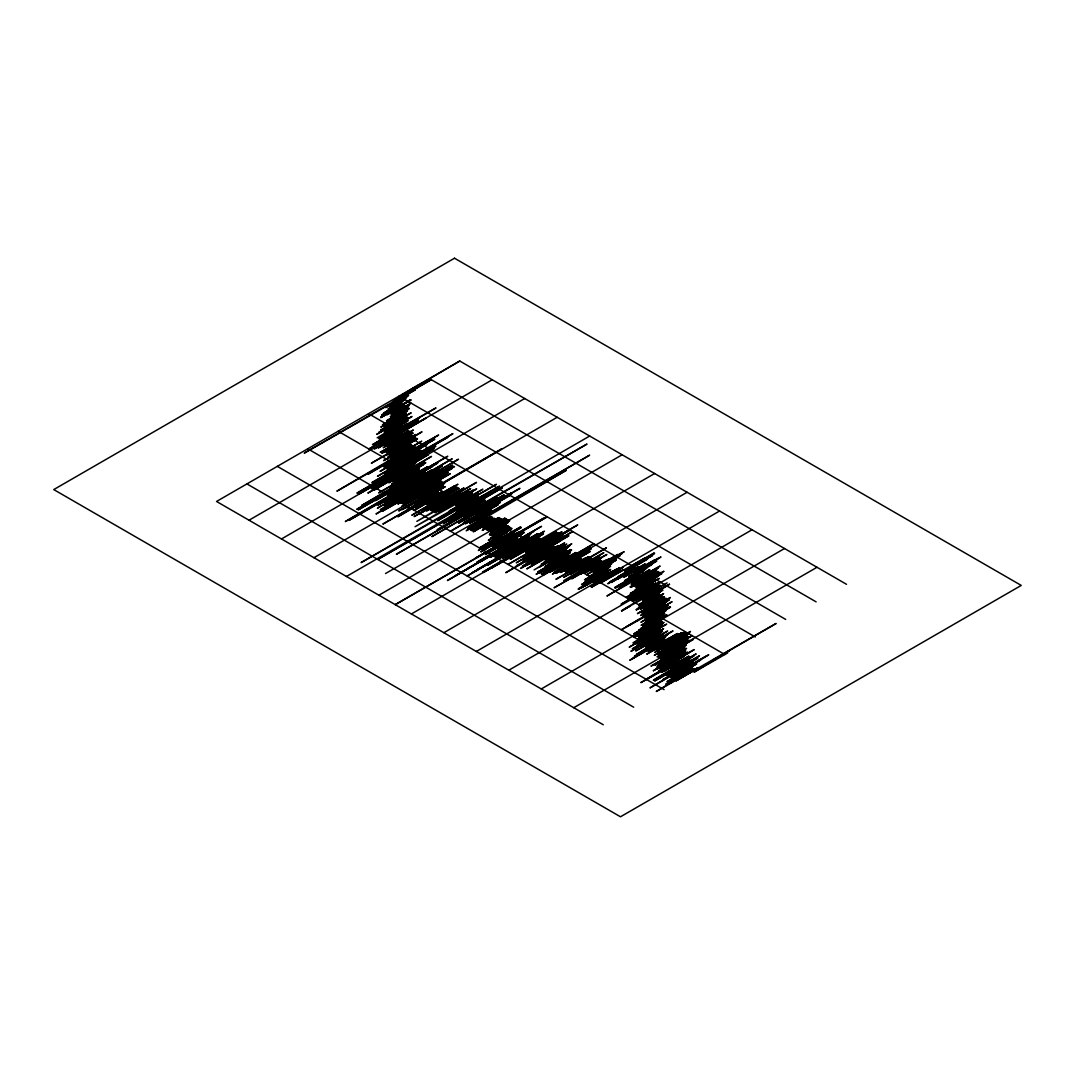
<?xml version="1.0" encoding="UTF-8"?>
<svg xmlns="http://www.w3.org/2000/svg" width="1075" height="1075" viewBox="0 0 1075 1075"><rect width="100%" height="100%" fill="white"/><g stroke="black" fill="none" stroke-linecap="round" stroke-linejoin="round"><path stroke-width="1.5" d="M391.663 427.044L397.051 423.765L385.629 429.933L401.929 420.204L385.199 429.691L407.17 416.845L376.693 434.354L398.597 421.467L379.166 432.593L384.622 429.355L381.786 430.914M400.921 445.144L398.22 446.783L406.659 442.08M394.982 470.447L397.669 468.808M411.295 483.051L413.982 481.412M406.646 493.143L403.958 494.769L420.607 485.242L406.861 493.264M423.913 496.717L426.6 495.091M431.492 507.481L428.791 509.12L448.221 497.994L445.52 499.62M438.815 505.331L436.127 506.97L460.718 492.431L430.027 509.819L476.507 482.406L426.466 510.961L456.297 493.076L419.855 513.528L464.01 487.956L414.117 516.591L444.445 499.002L419.492 513.326L449.686 495.642L424.155 509.631L459.159 488.346L411.806 515.261L458.004 487.687L427.245 505.022L452.051 490.617L435.106 499.996L446.085 493.559M441.865 503.893L450.022 499.028M474.962 510.235L477.649 508.596M471.602 521.066L479.678 516.161M478.859 528.443L473.47 531.722L498.706 517.559L482.258 527.22L496.153 519.279L482.406 527.301L483.199 527.758L499.862 518.231L483.347 527.838L500.077 518.352L483.844 528.134L500.722 518.728L486.975 526.75L501.084 518.929L484.57 528.551L501.299 519.064L482.232 530.392L505.075 518.043L486.585 529.72L506.433 518.835L487.163 530.042L503.893 520.555L490.146 528.577L491.073 529.115L507.736 519.588L488.964 531.09L508.448 520.004L491.947 529.612L506.406 522.007L492.74 530.069L509.456 520.582L493.022 530.244L509.684 520.703L490.402 531.923L507.413 522.598L490.979 532.246L505.237 524.519M494.285 534.168L507.964 526.105M495.481 538.051L511.996 528.43L495.266 537.917L494.473 537.46L510.921 527.812L494.191 537.298L507.87 529.236L488.373 540.322L510.276 527.435L490.496 538.347L506.93 528.698L492.538 536.344L509.053 526.723L495.158 534.665L494.433 534.248L508.179 526.226L491.235 535.592L507.749 525.971L493.855 533.912L493.143 533.496L504.121 527.072L490.012 534.88L506.527 525.272L489.864 534.799L506.097 525.017L489.367 534.517L505.882 524.896L491.477 532.542L507.776 522.799L493.882 530.741M504.941 549.889L502.24 551.515L510.612 546.772M543.668 556.286L540.98 557.925L557.629 548.398M584.612 567.157L587.299 565.517L584.464 567.076M589.517 576.375L616.378 559.968L596.88 571.053L616.082 559.793L593.252 572.142L615.075 559.215L595.51 570.261L620.033 555.694L586.641 574.722L619.737 555.52L594.65 569.763L621.928 553.598L591.384 571.067L624.185 551.703L593.131 568.89L617.87 554.445L587.098 571.793L609.001 558.893L584.048 573.217L605.736 560.196L580.352 574.278L602.39 561.459L571.631 578.807L601.812 561.137L554.028 587.81L595.429 563.824L573.163 576.509L600.656 560.465L563.717 580.634L601.624 557.831L579.371 570.516M589.812 576.549L611.782 563.69L589.597 576.415M587.447 581.562L584.76 583.201L607.308 570.691L582.932 585.337L610.721 569.468L578.189 588.992L608.746 571.51L578.484 589.154L603.505 574.87L581.535 587.729L603.72 575.004L584.437 586.211L613.167 570.879L593.884 582.086L616.15 569.401L594.099 582.22L619.2 567.976L594.394 582.381L619.415 568.097L594.609 582.502L617.507 570.193L598.305 581.454L623.325 567.17L590.592 586.574L615.827 572.411L596.625 583.671L618.878 570.986L591.599 587.152L622.721 570.019L600.683 582.825M643.817 582.193L641.13 583.832L660.547 572.706L641.278 583.913L658.075 574.467M638.94 585.754L636.252 587.393L658.867 574.923L639.585 586.13M648.238 648.574L650.926 646.935M654.809 649.179L652.122 650.818L685.366 631.71L646.733 654.097L677.72 636.87L658.585 648.171L675.1 638.55M658.773 667.427L675.221 657.766L655.804 668.905L685.702 651.06L669.04 660.587M674.347 666.836L671.647 668.475L693.98 655.831L653.318 680.233L675.638 667.588M674.106 669.886L671.405 671.526L688.067 661.998M677.505 678.244L674.804 679.87L691.467 670.343M408.043 391.811L402.588 395.036L416.616 387.188L402.87 395.21M393.732 405.893L399.188 402.655L388.062 408.997L404.576 399.376L390.534 407.237L401.526 400.814L393.154 405.557M392.026 468.74L402.937 462.277M411.134 476.574L416.589 473.349L413.754 474.895M403.972 485.201L409.427 481.976M418.336 480.74L423.792 477.502M420.298 488.252L428.441 483.374L411.497 492.753L433.534 479.934L394.552 502.119L452.172 468.351L380.227 509.805L440.965 474.653M436.074 487.781L441.529 484.556L427.635 492.498L501.555 448.987L401.822 506.312L434.918 487.123L406.484 502.616L442.067 481.667L403.3 503.973L441.341 481.251L410.502 498.558L440.844 480.968L402.077 503.261L432.405 485.672M440.911 496.959L446.367 493.734M476.118 510.907L481.573 507.669L470.433 514.011L489.716 502.791L464.696 517.075L497.362 497.631L463.177 516.202L482.608 505.075M475.257 516.793L486.182 510.329L463.486 522.759L509.98 495.347L487.647 507.978L504.162 498.37M473.161 525.164L478.617 521.926L470.259 526.669L566.202 470.353L385.535 573.513M548.599 555.936L565.329 546.449L526.763 568.877L571.793 543.802L552.362 554.928M555.143 559.726L549.688 562.951L566.565 553.544L550.198 563.246M410.233 389.876L418.457 385.052M405.141 393.316L416.267 386.973L402.225 394.834L459.764 361.025L846.522 584.316M393.45 405.718L401.66 400.894M398.516 405.463L390.292 410.287L401.418 403.945L387.672 411.967L401.781 404.16L388.035 412.168L396.473 407.465M397.454 411.228L411.053 403.125L397.159 411.067L405.382 406.229L390.991 413.875L404.59 405.772L390.628 413.673L404.308 405.611L390.198 413.418L403.864 405.356L387 414.762L403.219 404.979L380.819 417.584L411.08 399.954L380.604 417.463L410.583 399.658L388.398 412.383M393.356 415.246L401.58 410.422M389.567 419.438L397.777 414.614M404.993 466.657L396.782 471.482L399.618 469.923M405.705 476.642L397.481 481.466L408.607 475.123M436.154 487.835L425.31 494.339L444.727 483.213L428.213 492.82L442.107 484.892L431.129 491.315L439.487 486.558M552.523 545.442L560.747 540.617L535.793 554.928M641.452 596.786L649.676 591.949M645.215 605.332L653.425 600.508M650.684 608.504L658.908 603.666M644.153 643.025L652.377 638.201M668.26 650.563L676.484 645.739M672.896 650.053L681.12 645.215L658.935 657.94L675.449 648.332L664.323 654.675M670.048 661.165L661.837 666.003L684.157 653.358L656.597 669.362L681.537 655.038L659.781 668.018L687.651 652.176L665.68 665.035L694.248 649.609L661.515 669.013L678.177 659.472M669.927 667.481L661.703 672.305L686.656 657.994L664.753 670.881L690.419 656.973M389.526 406.659L400.518 400.236M395.345 403.622L406.337 397.199L389.392 406.565L408.661 395.358L385.616 407.586L404.67 396.245L385.186 407.331L415.447 389.701L304.225 453.153L431.236 379.663L392.388 401.929L416.979 387.39L394.727 400.075L413.996 388.868M390.252 407.076L403.998 399.053M392.214 414.587L405.96 406.565M387.658 421.534L404.025 411.833L386.651 420.957L403.165 411.335L386.516 420.876L408.258 407.895L391.461 417.342L407.398 407.398L390.306 416.683L409.293 405.302L395.264 413.149M398.785 415.192L387.806 421.615L401.701 413.673L382.418 424.894L385.253 423.335M387.134 424.423L400.881 416.401M391.394 449.229L415.703 434.528L381.813 453.26L403.851 440.454L395.493 445.198M396.541 449.001L407.519 442.578L371.372 463.204L398.946 447.2L393.343 450.344M407.882 442.779L396.903 449.216L410.865 441.314L391.582 452.521L416.831 438.372L389.835 454.698L417.543 438.788L388.008 456.835L410.905 444.526L388.868 457.345L411.12 444.66L383.56 460.651L411.779 445.037L389.943 457.963L412.787 445.614L390.816 458.461L407.68 449.054L396.702 455.477L421.722 441.193L336.892 491.167L414.654 446.689L368.161 474.115L415.367 447.106L382.351 466.348L438.64 435.012L394.485 460.584L427.796 441.516L384.071 467.343L431.72 440.589L384.863 467.8L434.838 439.191L380.066 471.401L427.124 444.311L386.597 468.794L414.453 452.965M411.416 460.785L378.749 480.229L434.246 448.436L356.927 493.156L431.707 450.156L376.64 482.191L421.145 456.821L388.344 476.185L416.267 460.396L394.297 473.242L410.959 463.715L358.58 494.11L428.401 454.631L387.954 479.154M405.665 473.417L419.626 465.529L391.77 481.358L424.719 462.075L388.72 482.782L424.504 461.954L391.26 481.062L420.957 463.097L373.885 490.187L431.505 456.418L367.852 493.089L414.708 465.865L403.568 472.207M409.642 482.097L420.621 475.674M404.536 485.537L418.296 477.515M409.468 485.188L423.214 477.166L406.552 486.706M422.73 499.23L433.722 492.807M418.067 502.925L429.046 496.502M448.463 494.943L434.717 502.952L437.552 501.407M449.028 520.797L460.019 514.374M472.704 528.08L492.552 517.209L470.514 530.015L490.805 519.386L471.522 530.593L488.319 521.147L477.34 527.57M476.547 527.113L487.539 520.69L476.4 527.032M482.702 527.476L496.448 519.453L482.554 527.382M483.132 527.718L496.878 519.695L482.769 527.516M500.869 518.808L487.19 526.871M490.361 528.698L501.34 522.275L490.213 528.618M490.576 528.819L504.323 520.811L490.428 528.739M491.006 529.075L504.753 521.053L490.643 528.873M493.358 533.617L504.336 527.193L493.21 533.536M493.788 533.872L507.534 525.85L493.64 533.791M495.078 534.624L508.824 526.602L494.943 534.544M494.688 537.594L508.448 529.572L494.554 537.5M495.199 537.876L508.945 529.854L495.051 537.796M495.185 547.444L506.097 540.98L395.251 604.647L547.202 516.833L475.257 558.288L543.856 518.096L496.516 545.025L518.553 532.206L496.22 544.85L515.503 533.643L493.102 546.248L515.14 533.428L492.31 545.791L511.445 534.49L480.821 551.918L521.348 527.435L482.352 549.621L520.555 526.978L478.375 550.508L500.265 537.607L482.957 546.772L502.092 535.471L482.527 546.53L507.333 532.125L479.477 547.954L509.59 530.23L492.941 539.771M500.735 550.655L511.713 544.219M505.129 553.182L518.876 545.159L507.749 551.502M631.804 565.678L645.551 557.656L600.75 582.865M638.174 582.126L651.92 574.104M638.899 582.543L652.646 574.52M656.247 576.603L642.501 584.625L661.918 573.486L642.648 584.706M636.145 590.538L652.807 580.997L630.259 593.521L652.297 580.702L635.648 590.242L654.487 578.78L635.07 589.906L656.973 577.02L637.542 588.146L654.352 578.699M648.265 587.944L629.13 599.245L651.45 586.601L621.122 604.19L660.037 581.978L635.728 596.679L658.276 584.155L630.998 600.32L656.086 586.09L636.817 597.297L653.466 587.77M639.437 595.617L653.183 587.595M663.53 587.192L649.784 595.214L666.446 585.673M666.876 585.929L645.121 598.909L656.247 592.567M648.601 597.727L662.361 589.705L642.931 600.831L659.445 591.21M644.086 601.503L657.833 593.481L649.327 598.143M644.785 605.091L658.532 597.068L636.346 609.794L663.624 593.628L638.241 607.697L657.376 596.397L643.199 604.177L656.946 596.155L645.82 602.497M643.173 607.348L656.919 599.326M646.774 609.431L663.423 599.89L641.09 612.535M655.441 611.245L666.419 604.822M648.01 616.526L664.377 606.824L644.812 617.87L672.09 601.704L621.256 629.816L664.982 603.989L642.648 616.633L666.742 601.812L650.079 611.339M662.039 608.678L648.292 616.701L667.857 605.642M648.87 617.023L662.617 609.001M649.73 617.52L663.49 609.512M647.661 622.707L658.653 616.284L644.758 624.226L661.273 614.604L644.462 624.064M658.935 616.459L647.956 622.882L664.753 613.435L643.146 626.483L659.795 616.956M644.301 627.155L658.048 619.133M641.211 631.751L652.202 625.327M644.409 630.407L660.776 620.705L632.49 636.293L662.832 618.703L640.646 631.428L662.536 618.528L639.773 630.931M654.796 626.832L643.804 633.256L657.994 625.489L638.778 636.736L641.627 635.177M634.882 644.059L648.628 636.037M640.982 641.197L654.742 633.175L638.08 642.716L660.117 629.91L629.211 647.163L656.489 630.998L634.304 643.723L656.207 630.837L639.544 640.364M655.024 633.35L644.046 639.773L663.611 628.727L641.56 641.533L661.421 630.649L642.138 641.869L656.032 633.928M656.167 643.576L645.188 649.999L659.069 642.071L634.263 656.476L665.183 639.208L632.369 658.572M672.507 637.058L658.827 645.121M672.48 640.23L661.488 646.653L687.301 632.839L662.509 647.244L679.158 637.703M664.552 645.228L678.298 637.206M680.26 644.718L669.268 651.141L685.931 641.614L666.648 652.821L680.69 644.973M665.842 661.931L676.833 655.508M668.905 660.507L682.652 652.485M677.599 659.15L688.578 652.713M680.058 666.957L691.05 660.52M684.197 666.151L673.205 672.574L676.041 671.015M676.739 674.603L690.486 666.581M674.307 679.588L685.286 673.165M704.824 665.291L718.57 657.268M388.666 406.162L405.181 396.541L388.451 406.028M406.619 397.374L390.104 406.982L404.146 399.134M401.916 413.808L385.401 423.416L407.586 410.69L396.608 417.127L399.443 415.568M391.515 436.517L408.03 426.909L399.658 431.653M392.268 465.69L408.782 456.069M404.334 459.885L420.849 450.264L393.06 466.147L412.115 454.806L395.318 464.252M408.943 462.546L433.749 448.141L386.463 475.11L435.859 446.165L385.898 474.774M410.354 466.55L385.764 481.076L413.472 465.166L388.814 479.652L402.708 471.71M400.854 477.031L420.123 465.811M401.069 493.116L458.474 459.227L422.247 479.799M397.777 497.591L452.844 465.556L391.824 500.533L446.877 468.498M385.616 506.527L454.497 466.51L395.224 499.311M407.452 499.982L440.266 480.632L397.871 504.027L450.317 473.658L411.47 495.924L408.634 497.483L433.44 483.078L400.048 502.092L444.069 476.44L382.539 511.136L448.302 472.503L406.767 496.395M434.958 499.902L456.996 487.096L426.09 504.363L453.22 488.117L414.305 510.329L455.128 486.021M453.139 497.644L431.169 510.491L470.662 488.601L432.042 510.988L468.619 490.617L416.818 521.348L473.255 490.106L434.918 512.654L476.668 488.883L441.019 509.792L472.073 492.605L438.976 511.808L472.503 492.861L415.031 526.71L482.809 489.232L455.746 505.532L475.607 494.648L459.092 504.269L461.928 502.71M464.239 520.004L489.044 505.599M497.698 501.017L475.647 513.823L519.951 488.332L478.63 512.358L512.09 493.371L481.976 511.095L503.947 498.249M484.435 518.903L467.921 528.51L484.583 518.983L468.068 528.604L488.211 517.881L466.241 530.741L491.262 516.457L472.489 527.959M472.987 528.255L489.501 518.634L475.607 526.575M511.848 537.917L495.333 547.524L523.471 531.87L485.349 554.539L524.345 532.367L496.771 548.357L522.074 534.248L500.117 547.094L517.344 537.903L500.977 547.592L517.626 538.064L498.504 549.365L512.385 541.424L476.749 562.332L515.731 540.161L482.702 559.39L513.259 541.921L466.483 569.172M529.33 541.625L501.904 557.71L543.507 533.858L502.549 558.086L527.503 543.762L518.983 548.425M527.503 543.762L505.532 556.608L533.455 540.819L505.882 556.823L528.577 544.38L512.211 554.082L539.919 538.172L482.662 572.142L538.454 540.51L483.32 572.505L533.146 543.829L491.826 567.842L536.694 542.687L512.103 557.213L556.407 531.722L526.212 549.406L534.799 544.783M534.947 544.864L510.208 559.309L558.059 532.676L525.541 552.201L547.793 539.516L528.591 550.776L561.983 531.749L526.266 552.617L557.173 535.363L532.582 549.889L541.168 545.267L508.058 564.456L577.745 524.896L522.611 556.89L570.032 530.015L531.48 552.442L562.023 534.974L540.053 547.82L560.129 537.057L516.255 562.803L564.039 536.129L523.297 560.492L567.815 535.122L535.431 554.727L560.384 540.403L516.228 565.974L568.89 535.74L505.747 572.693L536.371 555.264L525.379 561.688L548.438 549.459L534.759 557.522L554.176 546.396L527.046 562.642L552.429 548.572L522.302 566.297L558.315 545.589L528.551 563.515L564.697 542.902L520.555 568.473L551.099 551.005L526.441 565.49L562.951 545.079L541.128 558.006L566.794 544.098L531.144 565.02L562.131 547.793L545.616 557.414L554.189 552.792M521.926 559.699L543.963 546.893M553.41 542.768L572.693 531.547L553.276 542.687M539.811 566.834L556.326 557.213L539.677 566.74M569.118 551.824L549.688 562.951L571.658 550.104L549.043 562.588L570.718 549.567L534.073 569.898L566.31 550.212L541.142 564.402L565.867 549.957L543.614 562.642L567.627 547.78L545.159 560.344L550.615 557.105L547.699 558.624L569.75 545.804L547.565 558.53L566.767 547.282L550.104 556.81L566.552 547.162L552.657 555.09M551.663 560.908L570.946 549.688L551.515 560.814M621.202 553.182L601.933 564.388L607.536 561.244M606.461 567.009L584.504 579.855L610.318 566.041L593.938 575.743L610.6 566.202L586.077 580.782L608.705 568.299L584.034 582.784L606.219 570.059L581.562 584.545L600.979 573.418M631.885 565.719L654.138 553.047L629.547 567.573L654.648 553.329L624.669 571.134L652.673 555.385L625.247 571.47L647.714 558.906L617.964 576.832L634.761 567.385L610.022 581.83L632.57 569.32L607.765 583.725L635.621 567.882L611.178 582.502L638.899 566.579L616.929 579.438L645.282 563.891L623.245 576.697L643.24 565.907L623.97 577.114L654.877 559.847L635.957 571.268L657.927 558.422L635.742 571.148M634.559 573.66L651.074 564.039L634.411 573.566M617.95 586.413L637.22 575.192L617.803 586.318M636.427 584.303L652.942 574.695M638.013 585.217L660.198 572.491L635.097 586.735L656.919 573.795L633.941 586.063L658.612 571.577L630.756 587.42L654.984 572.679L630.031 587.004L652.068 574.184L638.039 582.045L654.541 572.424L632.073 584.988L656.597 570.422L639.934 579.949M659.298 575.165L637.542 588.146M636.803 590.901L656.072 579.694L633.82 592.379L650.335 582.758L636.44 590.699L647.419 584.276L639.061 589.019M653.452 581.373L626.026 597.458L659.338 578.39L631.912 594.475L651.343 583.349L640.351 589.772L645.954 586.614M634.223 595.805L656.113 582.905L628.405 598.829L644.919 589.207L633.363 595.308M632.033 597.727L648.548 588.119M637.247 597.552L653.761 587.931M655.212 595.16L638.698 604.768L658.263 593.722L641.896 603.424L658.841 594.058L642.622 603.841L659.271 594.314L642.769 603.922L659.418 594.394L645.672 602.417L656.798 596.074M641.157 606.192L657.658 596.571M656.771 599.245L640.257 608.867L662.59 596.222L640.552 609.028L660.117 597.982L643.602 607.603L657.927 599.917M645.188 608.517L664.457 597.297M640.955 612.454L660.372 601.328L640.808 612.374L659.647 600.912L637.462 613.637L664.605 597.391L645.04 608.437L664.323 597.216L647.661 606.757M652.418 609.498L668.919 599.877M660.695 614.282L641.13 625.327L665.788 610.842L648.991 620.288M644.328 623.97L660.977 614.443L644.18 623.89M647.486 625.811L664.001 616.19M655.535 624.064L633.928 637.126L656.691 624.736M640.754 634.68L659.889 623.393L640.472 634.519L659.741 623.298L643.092 632.839M655.656 627.33L639.141 636.951L661.327 624.226L642.057 635.433L659.136 626.147L642.702 635.809L656.664 627.907L645.685 634.331L662.334 624.803L640.297 637.609L662.482 624.884L637.677 639.289L662.764 625.045L633.014 642.984L666.688 624.118L633.592 643.307L656.059 630.756L639.41 640.283M645.739 643.938L667.642 631.052L630.918 651.343L660.52 633.336L632.234 648.91L662.576 631.321L637.623 645.645L659.378 632.664L636.897 645.228L661.703 630.823L639.518 643.549M645.954 644.073L662.469 634.452L645.82 643.992M663.047 634.788L640.646 647.392L659.916 636.172L646.035 644.113M646.653 647.661L665.922 636.454L646.505 647.58L665.492 636.198L645.779 647.163L667.83 634.357L651.101 643.844M663.302 638.133L636.387 654.5L658.572 641.775M649.031 649.031L629.748 660.252L677.465 633.538L652.874 648.064L678.473 634.116L651.114 650.241L681.657 632.772L648.561 651.961L682.02 632.973L657.215 647.378L679.481 634.693M646.975 651.047L669.026 638.241M683.579 637.058L661.676 649.958L686.925 635.795L654.326 655.28L679.279 640.969M663.342 650.913L682.612 639.706L660.292 652.337L685.097 637.932L657.376 653.855L679.413 641.049L662.764 650.577M677.371 643.052L660.856 652.673L688.578 636.763L658.679 654.608L692.206 635.661L661.864 653.251L687.113 639.101L667.83 650.321M684.493 640.781L667.978 650.402L687.395 639.262L657.067 656.865L684.923 641.036M663.597 654.258L682.88 643.038L660.399 655.602L687.973 639.598L663.02 653.923L685.057 641.117L665.64 652.243M686.938 642.192L670.424 651.813L687.368 642.447M666.917 656.167L686.334 645.04L663.571 657.43L685.608 644.624L666.191 655.75M670.074 657.994L686.589 648.373L658.881 664.296L680.703 651.369L661.071 662.361L680.341 651.154L663.692 660.695M675.691 661.232L646.223 679.333L665.653 668.207L640.848 682.612L688.914 656.099L669.631 667.32L683.525 659.378M673.219 678.957L689.666 669.308M677.357 678.15L693.872 668.543M676.323 680.744L692.837 671.136M416.347 434.905L386.019 452.494L422.018 431.801L389.647 451.406L414.668 437.122L395.681 448.503L412.477 439.057M439.984 470.89L393.074 498.061L421.078 482.312L390.736 499.915L429.583 477.649L377.419 508.179L421.79 482.729M427.272 501.85L454.833 485.846L415.138 507.615L442.416 491.45L397.831 516.766L438.64 492.458L382.848 524.089L435.294 493.721L407.438 509.55L437.055 491.544L431.451 494.688M484.973 516.013L589.651 455.168L476.171 520.515L489.918 512.493L469.708 523.162L491.745 510.356L469.493 523.041L491.167 510.02L465.287 523.807L498.316 504.565L470.38 520.367L492.202 507.427L478.241 515.328M491.436 554.848L455.572 575.636L505.398 546.96L447.415 580.513L541.545 526.333L480.807 561.486L533.684 531.372L495.064 553.759L531.426 533.267L501.165 550.897L509.523 546.154M579.304 570.476L606.864 554.472L569.857 574.601L599.756 556.756L563.609 577.369L599.245 556.46L570.812 571.967L603.841 552.725L555.923 579.317L591.64 558.449L566.538 572.679L585.606 561.352L565.826 572.263L606.421 547.833L567.358 569.965L589.113 556.998L564.026 571.228L588.536 556.662L560.68 572.491L585.485 558.086L565.343 568.796L581.79 559.148L559.242 571.658L581.279 558.852L556.326 573.177L581.064 558.731L558.731 571.376L577.799 560.035L555.466 572.679L574.749 561.459L552.416 574.104L590.39 551.354L554.095 571.887L588.737 550.387L572.008 559.887L591.29 548.667L549.459 572.397L590.202 548.048L543.077 575.098L578.068 553.813L552.98 568.043L580.406 551.959L541.558 574.225L593.79 543.735L543.963 572.411L576.697 553.02L546.221 570.529L575.837 552.523L539.543 573.056L569.589 555.291L541.8 571.174L566.606 556.769L536.129 574.278L565.746 556.272L537.742 572.021L570.408 552.577L544.958 566.606L550.333 563.327L547.497 564.886M459.764 361.025L216.532 501.461L603.277 724.752M248.997 520.219L492.243 379.784M281.475 538.965L524.721 398.529M313.954 557.71L557.199 417.275M346.432 576.469L589.664 436.033M378.897 595.214L622.143 454.779M411.376 613.959L654.621 473.524M443.854 632.705L687.1 492.269M476.319 651.463L719.565 511.028M508.797 670.209L752.043 529.773M541.276 688.954L784.522 548.519M573.754 707.713L817 567.278M416.227 457.171L371.923 482.662L423.873 452.011L384.447 473.941L447.953 437.189L384.165 473.779L403.3 462.478L392.173 468.821L452.911 433.668L377.486 476.306L415.608 453.623M437.592 463.123L393.087 488.493M422.179 479.759L377.809 505.21L438.049 469.775L348.878 520.421L442.416 465.918L345.317 521.563L452.185 458.783L391.3 493.855L424.182 474.532L388.169 495.239L432.257 469.627L387.242 494.702L422.596 473.618L403.313 484.838M491.947 504.081L458.568 523.108L499.808 499.055L474.787 513.326L504.471 495.36L468.257 515.933L490.146 503.046M727.654 652.942L694.343 672.009L729.347 650.724L712.685 660.252L776.123 623.46L676.175 680.663L698.212 667.857L678.795 678.983M403.931 414.963L384.514 426.103L406.552 413.284L380.805 427.151L402.776 414.305L388.747 422.153L399.725 415.729L396.89 417.288M397.575 430.443L419.761 417.718L384.608 438.922L418.498 420.191L368.9 449.001L382.781 441.059M403.595 437.108L386.933 446.649L411.456 432.083L383.238 447.711L413.351 429.987L385.495 445.816L407.532 433.01L385.347 445.735L407.102 432.755L384.42 445.198L408.863 430.578L378.172 447.966L397.226 436.638L380.496 446.125L388.572 441.207M411.429 435.254L380.227 452.347L413.109 433.037L393.611 444.123L412.464 432.661L392.899 443.706L406.646 435.684L395.519 442.027M393.343 475.876L409.992 466.348M397.804 478.456L414.453 468.928M406.108 480.055L428.293 467.329M420.352 497.859L437.014 488.332L398.744 510.921L443.33 485.591L404.993 508.139L438.963 489.447L414.292 503.933L439.393 489.703L422.878 499.311L434.004 492.968M424.276 496.932L402.09 509.657L429.651 493.653L418.524 499.996M413.835 506.863L430.497 497.335M476.937 508.179L396.406 554.257L586.99 444.056L437.082 529.854L478.187 505.72L449.672 521.173L485.255 500.224L443.142 523.78L483.817 499.391L453.045 516.739L502.374 487.754L377.768 559.443L488.05 495.454L449.054 517.626L473.86 503.221L451.54 515.866L475.768 501.125L456.338 512.251L469.95 504.148L461.444 508.811L485.954 494.245L469.305 503.772L499.566 486.142L437.673 520.622L478.415 496.274L455.867 508.784L469.614 500.762L361.093 562.588L496.395 484.314L449.108 511.27L479.02 493.425L456.754 506.11L475.97 494.863L462.075 502.791M587.595 581.642L604.258 572.115L582.207 584.921L587.81 581.777M635.701 583.886L652.364 574.359M638.147 585.297L660.332 572.572M634.075 595.725L650.738 586.184M634.344 599.057L660.01 585.149L632.584 601.234L657.537 586.923L635.782 599.89L667.118 582.878L621.431 610.761L666.594 585.768M659.875 591.465L642.648 600.67L656.395 592.648L645.269 598.99M646.277 599.568L662.926 590.041L643.656 601.247L660.319 591.72L643.938 601.409L657.833 593.481M645.322 608.598L661.985 599.057M649.676 607.913L666.339 598.385L647.056 609.592L660.95 601.651M644.436 611.272L663.853 600.146L641.815 612.952L670.397 597.539L642.823 613.529L659.62 604.083M666.594 601.718L649.932 611.258L669.067 599.957L640.633 615.464L654.379 607.442L646.021 612.186M644.059 620.638L666.675 608.154L647.983 619.697L670.168 606.972L653.654 616.593L664.78 610.251M641.694 651.181L661.112 640.055M675.92 635.836L659.19 645.322M659.889 648.924L682.074 636.198L657.268 650.59L690.499 631.482L654.782 652.364L677.048 639.679M663.436 647.782L680.099 638.241L660.964 649.542L688.968 633.793L666.917 646.599L678.191 640.337M662.119 650.2L681.537 639.074M671.002 652.149L693.187 639.423L663.141 657.174L682.558 646.048M662.213 663.033L678.876 653.506M685.554 650.98L656.973 666.393L681.496 651.826L667.535 659.714L681.281 651.692L670.155 658.034M671.432 668.354L696.17 653.909L671.149 668.193L673.985 666.634M705.845 656.301L649.985 687.893L685.339 666.809L663.154 679.534L693.066 661.689L668.112 676.014L687.167 664.673L670.303 674.079L697.863 658.088L666.822 675.261L699.476 655.817L654.608 680.986L690.11 659.983L659.338 677.331M686.576 667.521L708.748 654.796L675.732 674.025L700.9 659.822L670.773 677.546L695.727 663.221L671.566 678.003L696.734 663.812L666.97 681.738L692.287 667.629L670.249 680.435L690.244 669.631L665.801 684.251L694.02 668.623L656.247 691.507L678.513 678.822M391.112 407.573L404.858 399.551L388.492 409.252L402.386 401.311M387.417 424.585L404.213 415.138L384.944 426.345L405.087 415.635L380.563 430.202L411.188 412.773L383.977 428.979L389.728 425.915M397.495 430.403L372.474 444.687L435.98 407.936L379.905 439.393L407.479 423.402L378.83 438.775L400.653 425.848L386.113 433.4L408.151 420.594L377.164 437.821L412.021 416.455L384.232 432.325L408.688 417.718L391.743 427.084M388.532 437.995L405.409 428.589L383.358 441.395L411.362 425.646L378.696 445.09L425.902 418.081L374.328 448.947L399.564 434.784M389.526 448.141L403.568 440.293M413.324 449.122L399.363 457.023M400.276 460.732L411.403 454.389M391.434 477.972L405.329 470.03M389.11 479.813L408.809 468.861M406.995 477.381L418.135 471.038L390.709 487.123L427.433 466.832L361.67 505.465L447.791 456.243L392.577 488.211L434.112 464.306L403.851 481.949L409.454 478.792M404.496 482.326L418.39 474.384L401.875 484.005L432.352 466.483L358.23 509.873L425.001 471.817L375.39 500.627L405.933 483.159M425.902 501.058L437.028 494.715M495.36 518.822L473.107 531.507L495.145 518.701L475.728 529.827L494.93 518.58L478.281 528.107L494.352 518.244L477.125 527.449M510.047 552.832L523.942 544.904M534.907 557.616L548.801 549.674M650.778 573.445L631.213 584.491L658.128 568.111L633.188 582.435L657.551 567.775L640.821 577.275L660.104 566.055L606.932 596.007L647.607 571.618L619.536 587.326L649.797 569.683L622.076 585.606L635.688 577.49L618.891 586.95L638.16 575.73L615.263 588.038L639.773 573.472L614.604 587.676L644.731 569.952L625.233 581.038L646.908 568.017L624.656 580.702L651.867 564.496L629.681 577.221L656.825 560.975L628.821 576.724L656.314 560.68L633.766 573.203L660.977 556.984L635.957 571.268M640.082 580.03L653.976 572.102M634.183 592.58L645.309 586.238M646.962 587.205L633.067 595.133L652.35 583.927L629.95 596.531L649.004 585.19L643.401 588.334M649.045 588.401L660.184 582.059M640.861 606.018L654.756 598.076M644.342 604.835L658.236 596.907M642.165 606.77L655.911 598.748L639.544 608.45L656.489 599.084M644.315 608.02L663.88 596.974L644.61 608.181L655.737 601.839M652.552 609.579L666.446 601.637M626.644 626.537L640.539 618.595M648.722 616.942L665.667 607.577L646.398 618.783L665.815 607.657L646.545 618.878L660.426 610.936M648.413 619.952L659.539 613.61L645.793 621.632L659.835 613.771M643.428 626.658L657.47 618.797L640.955 628.418L657.9 619.052L638.631 630.259L666.917 614.672L633.82 633.874L661.528 617.95L645.013 627.572L658.908 619.63M639.692 640.458L653.587 632.517M641.829 644.879L655.723 636.938M667.615 634.223L656.476 640.566L672.99 630.958L635.688 650.913L660.493 636.508L643.764 645.994M664.592 648.44L678.486 640.512M666.07 652.498L679.964 644.557M667.132 656.288L681.026 648.359L650.98 666.11L684.869 647.378L654.742 665.102L680.206 651.074M674.979 660.829L688.873 652.888M669.712 683.324L683.606 675.382M704.676 665.21L718.718 657.349M391.542 407.815L399.913 403.071L383.896 412.975L400.706 403.528L384.259 413.19L389.929 410.086M405.88 473.537L417.073 467.249L392.415 481.734L425.808 462.707L398.516 478.872L423.469 464.548L393.934 482.608L419.022 468.364L391.448 484.368L419.452 468.619L397.629 481.546L417.046 470.42L400.532 480.041L414.507 472.14L378.642 492.928L414.789 472.301L401.19 480.404L409.548 475.661M411.026 489.286L419.384 484.529M644.825 582.771L653.197 578.028M641.6 596.867L649.958 592.123M650.321 592.325L658.679 587.582M645.9 608.934L654.272 604.19M651.423 647.231L659.795 642.487M667.266 656.368L675.638 651.625M680.421 667.158L688.779 662.415M389.459 422.569L395.062 419.425M386.906 433.857L392.577 430.752M427.931 492.659L433.534 489.501M462.572 503.087L468.176 499.929M514.885 546.046L506.446 550.763M529.249 541.585L487.432 565.316L542.069 533.025L467.141 575.945L544.474 531.211L472.463 572.626L538.723 534.288L477.838 569.347L537.648 533.657L496.045 557.508L528.483 537.943L497.873 555.372L519.117 542.109L494.097 556.393L529.747 535.484L495.924 554.257M643.078 616.875L648.682 613.731M669.107 644.664L674.71 641.52M395.694 413.405L398.529 411.846M544.864 544.205L547.699 542.66M429.368 378.588L816.113 601.866M398.959 396.137L785.704 619.428M368.55 413.687L755.295 636.978M338.141 431.25L724.899 654.541M307.746 448.799L694.49 672.09M277.337 466.362L664.081 689.639M246.927 483.911L633.686 707.202M399.578 415.649L396.742 417.208L399.578 415.649M397.844 424.222L395.157 425.861L397.992 424.303M408.594 468.727L405.907 470.366L408.742 468.808M495.629 538.132L492.793 539.677L495.629 538.132M377.043 485.618L371.587 488.856L415.662 463.231L377.043 485.618M409.024 468.982L386.839 481.708L409.024 468.982M445.883 499.835L440.428 503.073L446.031 499.915M396.608 407.559L388.25 412.303L396.608 407.559M400.854 419.572L378.884 432.419L400.854 419.572M403.73 437.203L395.372 441.946L403.73 437.203M393.92 450.68L385.697 455.504L413.203 439.473L393.92 450.68M651.625 583.51L637.73 591.452L651.625 583.51M629.937 606.098L621.713 610.923L629.937 606.098M406.471 397.293L392.724 405.302L406.471 397.293M402.534 401.392L391.407 407.734L402.534 401.392M406.243 406.726L392.348 414.668L406.243 406.726M407.25 407.317L393.504 415.34L407.398 407.398M391.152 436.316L380.16 442.739L391.152 436.316M406.471 438.775L389.822 448.315L406.471 438.775M415.461 453.542L401.714 461.565L415.461 453.542M417.987 470.958L395.802 483.683L417.987 470.958M406.216 492.887L384.03 505.613L406.216 492.887M445.211 486.679L420.258 500.99L445.211 486.679M484.287 518.822L470.541 526.831L484.287 518.822M500.695 521.899L489.716 528.322L500.695 521.899M503.221 523.35L492.229 529.787L503.221 523.35M505.895 531.292L494.917 537.715L505.895 531.292M601.194 573.539L587.232 581.441L601.194 573.539M653.681 571.927L637.032 581.468L653.681 571.927M649.837 588.858L638.859 595.281L649.837 588.858M650.133 589.033L639.141 595.456L650.281 589.113M669.497 584.249L655.602 592.191L669.497 584.249M660.023 591.546L646.129 599.487L660.023 591.546M659.392 597.566L645.497 605.507L659.392 597.566M658.075 599.998L644.18 607.926L658.075 599.998M661.407 598.735L644.758 608.262L661.407 598.735M659.768 604.163L645.873 612.105L659.768 604.163M662.737 612.266L646.075 621.793L662.737 612.266M656.838 624.817L642.944 632.758L656.838 624.817M654.447 633.014L640.7 641.036L654.447 633.014M686.24 664.135L675.248 670.558L686.388 664.216M401.056 403.743L381.786 414.95L401.056 403.743M408.581 404.885L392.066 414.507L408.581 404.885M409.266 408.473L387.228 421.279L409.266 408.473M411.564 435.335L389.378 448.06L411.564 435.335M415.38 437.538L390.44 451.863L415.38 437.538M417.355 451.446L392.415 465.771L417.355 451.446M408.379 468.606L380.671 484.516L408.379 468.606M439.635 486.653L420.218 497.779L439.635 486.653M505.048 537.178L488.534 546.799L505.048 537.178M512.439 544.635L490.254 557.361L512.439 544.635M654.017 575.313L637.502 584.934L654.017 575.313M663.745 571.362L638.792 585.673L663.745 571.362M652.633 584.088L627.692 598.412L652.633 584.088M652.928 584.263L633.645 595.469L652.928 584.263M650.886 586.265L631.603 597.485L650.886 586.265M653.613 587.85L634.196 598.977L653.613 587.85M655.36 595.241L638.846 604.862L655.36 595.241M658.384 596.988L636.346 609.794L658.384 596.988M660.399 598.143L643.885 607.765L660.399 598.143M664.659 606.999L645.39 618.206L664.659 606.999M668.005 605.736L648.588 616.862L668.005 605.736M663.342 609.418L641.157 622.143L663.342 609.418M670.451 607.147L648.265 619.872L670.451 607.147M661.555 614.779L645.04 624.387L661.555 614.779M659.365 616.701L642.85 626.322L659.513 616.781M659.942 617.037L643.293 626.564L659.942 617.037M659.056 619.711L639.638 630.837L659.056 619.711M662.079 621.457L640.042 634.263L662.079 621.457M657.416 625.153L638.133 636.36L657.416 625.153M657.698 625.314L641.184 634.935L657.846 625.395M663.799 622.452L639.007 636.857L663.799 622.452M661.757 624.468L645.255 634.089L661.757 624.468M660.413 630.071L638.375 642.877L660.413 630.071M664.31 638.711L639.504 653.116L664.31 638.711M679.615 634.774L654.675 649.098L679.615 634.774M687.019 632.664L662.213 647.069L687.019 632.664M685.474 634.976L660.534 649.287L685.474 634.976M685.528 638.187L660.722 652.592L685.528 638.187M683.593 643.455L664.175 654.581L683.593 643.455M689.559 640.512L670.276 651.732L689.559 640.512M687.086 642.272L670.572 651.893L687.221 642.366M687.516 642.528L670.854 652.055L687.516 642.528M685.474 644.543L660.52 658.854L685.474 644.543M675.436 657.9L653.398 670.706L675.436 657.9M683.848 656.368L659.042 670.773L683.848 656.368M686.441 657.86L667.011 668.999L686.441 657.86M675.852 667.709L659.123 677.21L675.852 667.709M697.93 667.696L675.893 680.502L697.93 667.696M428.938 467.706L357.007 509.16L428.938 467.706M437.458 463.043L398.825 485.43L437.458 463.043M442.604 469.211L384.635 502.764L442.604 469.211M452.266 465.22L405.356 492.39L452.266 465.22M445.238 473.927L376.21 513.863L445.238 473.927M457.748 484.341L416.361 508.314L457.748 484.341M458.528 494.366L430.954 510.37L458.528 494.366M503.826 494.984L432.029 536.519L503.826 494.984M511.364 492.955L475.513 513.742L511.364 492.955M500.211 502.468L450.532 531.238L500.211 502.468M454.51 258.215L53.75 489.582L620.49 816.785L1021.25 585.418L454.51 258.215"/></g></svg>
